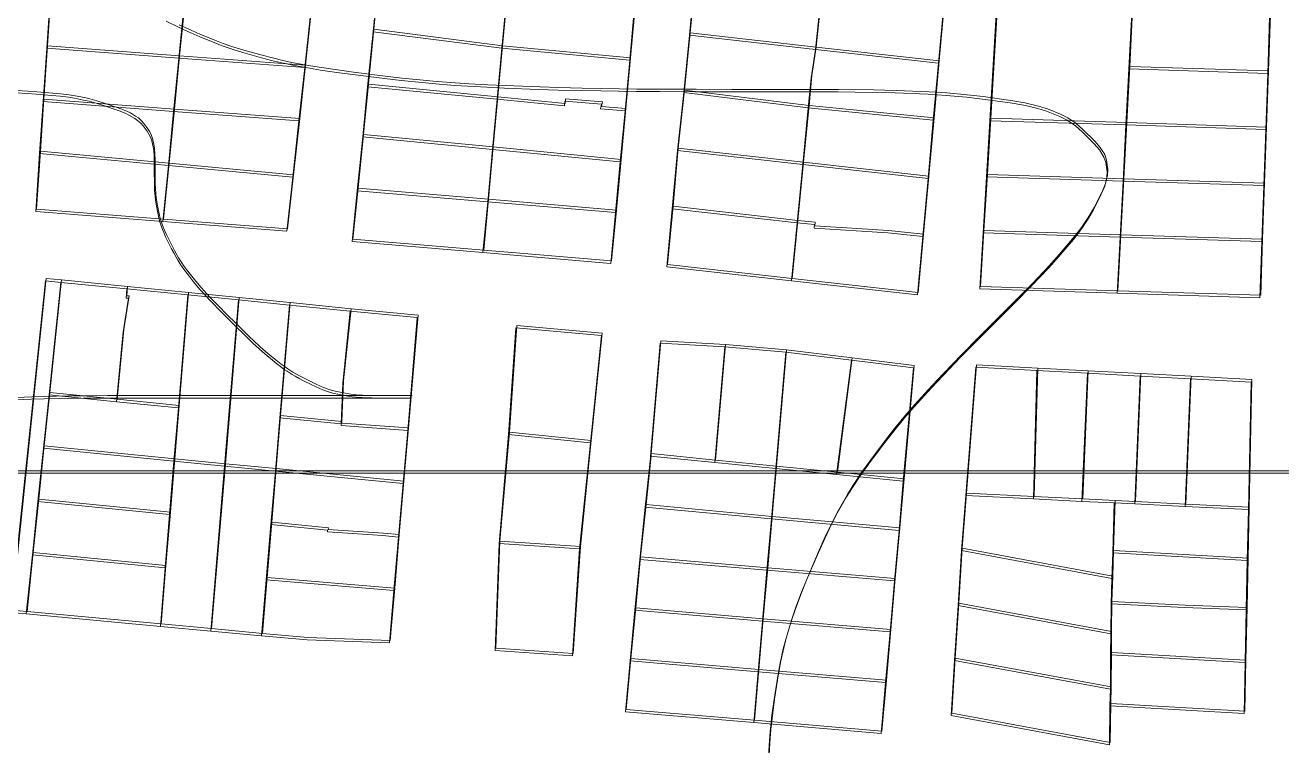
# Model space of a CAD drawing. Header units: metres. Extents: x -1097 to 1588, y -185 to 884.
# Drawn here: x 591.3 to 837.5, y 30.8 to 172 of the extents above; entities that cross this region are included whole.
import ezdxf

# ---------------------------------------------------------------- set-up
doc = ezdxf.new("R2010")
doc.units = ezdxf.units.M
for name, color, linetype, lineweight, plot in [('MUROS', 7, 'Continuous', 0, False), ('TERRENO', 188, 'Continuous', 0, False), ('VISTA LEJOS', 7, 'Continuous', 0, False)]:
    doc.layers.add(name, color=color, linetype=linetype, lineweight=lineweight, plot=plot)

msp = doc.modelspace()

# ---------------------------------------------------------------- linework, layer by layer
at = {"layer": 'MUROS'}
for points in [[(33.52, 763.48), (1528.87, 763.48), (1528.87, 84.2), (33.52, 84.2)], [(33.67, 763.95), (1529.02, 763.95), (1529.02, 84.67), (33.67, 84.67)]]:
    msp.add_lwpolyline(points, close=True, dxfattribs=at)
at = {"layer": 'TERRENO'}
for points in [[(618.9, 172.76), (621.28, 171.6), (623.76, 170.45), (625.5, 169.69), (628.27, 168.56), (629.9, 167.95), (632.03, 167.23), (633.95, 166.64), (637.58, 165.61), (639.56, 165.08), (641.86, 164.53), (643.72, 164.15), (647.01, 163.54), (649.16, 163.19), (652.33, 162.73), (655.46, 162.31), (661.68, 161.54), (664.92, 161.15), (668.44, 160.78), (671.05, 160.54), (675.37, 160.19), (678.04, 160.01), (681.72, 159.81), (685.2, 159.66), (691.94, 159.4), (695.7, 159.27), (700.25, 159.16), (704.07, 159.09), (710.98, 159), (715.61, 158.96), (722.58, 158.94), (729.57, 158.93), (743.57, 158.93), (750.51, 158.9), (757.33, 158.81), (761.77, 158.7), (768.25, 158.44), (771.73, 158.23), (775.71, 157.89), (778.85, 157.51), (784.29, 156.74), (787, 156.28), (789.68, 155.67), (791.43, 155.12), (794.02, 154.09), (795.44, 153.37), (797.08, 152.24), (798.4, 151.09), (800.74, 148.76), (801.8, 147.52), (802.67, 146.14), (803.04, 145.07), (803.3, 143.26), (803.24, 142.11), (802.81, 140.46), (802.15, 138.88), (800.59, 135.77), (799.58, 134.01), (798.11, 131.85), (796.67, 130.01), (793.82, 126.64), (791.78, 124.37), (788.5, 120.91), (785.07, 117.42), (778.07, 110.43), (774.58, 106.9), (771.13, 103.33), (768.85, 100.9), (765.48, 97.19), (763.64, 95.07), (761.48, 92.45), (759.72, 90.2), (756.61, 86.05), (755.03, 83.85), (753.39, 81.4), (752.24, 79.52), (750.42, 76.33), (749.36, 74.3), (747.97, 71.42), (746.73, 68.65), (744.4, 63.2), (743.25, 60.4), (742.13, 57.43), (741.41, 55.29), (740.37, 51.84), (739.82, 49.75), (739.22, 46.96), (738.76, 44.39), (737.98, 39.46), (737.6, 36.74), (737.26, 33.52), (737.06, 30.86), (736.8, 26.11)], [(589.49, 158.7), (591.65, 158.58), (593.41, 158.46), (596.52, 158.2), (598.1, 158.04), (599.75, 157.84), (600.9, 157.66), (602.71, 157.31), (603.78, 157.07), (605.16, 156.7), (606.4, 156.31), (608.73, 155.54), (609.88, 155.12), (611.01, 154.66), (611.73, 154.31), (612.76, 153.7), (613.31, 153.32), (613.92, 152.77), (614.38, 152.24), (615.15, 151.21), (615.53, 150.62), (615.87, 149.9), (616.08, 149.29), (616.34, 148.16), (616.45, 147.41), (616.54, 146.25), (616.57, 145.09), (616.57, 142.76), (616.58, 141.59), (616.6, 140.41), (616.64, 139.61), (616.73, 138.4), (616.8, 137.72), (616.91, 136.88), (617.04, 136.17), (617.3, 134.88), (617.45, 134.2), (617.65, 133.45), (617.83, 132.88), (618.18, 131.93), (618.42, 131.33), (618.79, 130.5), (619.18, 129.7), (619.95, 128.15), (620.37, 127.35), (620.83, 126.52), (621.18, 125.92), (621.79, 124.97), (622.17, 124.4), (622.72, 123.65), (623.25, 122.97), (624.28, 121.68), (624.87, 120.97), (625.59, 120.13), (626.2, 119.45), (627.33, 118.24), (628.09, 117.44), (629.24, 116.26), (630.4, 115.09), (632.73, 112.76), (633.9, 111.6), (635.08, 110.44), (635.88, 109.69), (637.09, 108.56), (637.77, 107.95), (638.61, 107.23), (639.32, 106.64), (640.61, 105.61), (641.3, 105.08), (642.04, 104.53), (642.61, 104.15), (643.56, 103.54), (644.16, 103.19), (644.99, 102.73), (645.79, 102.31), (647.34, 101.54), (648.14, 101.15), (648.98, 100.78), (649.57, 100.54), (650.52, 100.19), (651.09, 100.01), (651.84, 99.81), (652.52, 99.65), (653.81, 99.39), (654.52, 99.27), (655.36, 99.15), (656.04, 99.09), (657.25, 99), (658.05, 98.96), (659.23, 98.93), (660.4, 98.92), (662.73, 98.92), (663.86, 98.92), (664.89, 98.92), (665.5, 98.92), (666.28, 98.92), (666.62, 98.92), (666.88, 98.92), (666.97, 98.92), (666.97, 98.92), (666.88, 98.92), (666.62, 98.92), (666.28, 98.92), (665.5, 98.92), (664.89, 98.92), (663.86, 98.92), (662.73, 98.92), (660.4, 98.92), (659.13, 98.92), (657.66, 98.92), (656.48, 98.92), (654.41, 98.92), (653.06, 98.92), (651.07, 98.92), (649.11, 98.92), (645.22, 98.92), (643, 98.92), (640.24, 98.92), (637.85, 98.92), (633.44, 98.92), (630.45, 98.92), (625.87, 98.92), (621.23, 98.92), (611.9, 98.92), (607.24, 98.91), (602.61, 98.89), (599.54, 98.85), (594.96, 98.76), (592.43, 98.69), (589.44, 98.58)]]:
    msp.add_lwpolyline(points, dxfattribs=at)
at = {"layer": 'VISTA LEJOS'}
for points in [[(780.32, 153.26), (782.29, 186.26)], [(780.47, 153.73), (782.44, 186.73)], [(659.45, 170.7), (660.35, 179.98)], [(659.6, 171.17), (660.5, 180.45)], [(721.42, 170.01), (722.51, 181.23)], [(721.57, 170.48), (722.66, 181.7)], [(595.51, 167.48), (596.23, 178.29)], [(595.66, 167.95), (596.38, 178.76)], [(684.67, 167.45), (685.63, 177.83)], [(685.63, 177.83), (684.67, 167.45)], [(684.82, 167.92), (685.78, 178.3)], [(685.78, 178.3), (684.82, 167.92)], [(746.13, 167.23), (747.29, 178.58)], [(747.29, 178.58), (746.13, 167.23)], [(746.28, 167.7), (747.44, 179.05)], [(747.44, 179.05), (746.28, 167.7)], [(621.38, 165.51), (622.51, 176.76)], [(622.51, 176.76), (621.38, 165.51)], [(621.54, 165.98), (622.66, 177.23)], [(622.66, 177.23), (621.54, 165.98)], [(647.32, 175.33), (646.04, 163.67)], [(647.47, 175.8), (646.19, 164.14)], [(710.7, 175.7), (709.73, 165.11)], [(710.85, 176.17), (709.88, 165.58)], [(771.26, 175.98), (770.23, 164.54)], [(771.41, 176.45), (770.38, 165.01)], [(807.72, 163.89), (808.28, 174.86)], [(808.28, 174.86), (807.72, 163.89)], [(618.9, 172.76), (621.28, 171.6), (623.76, 170.45), (625.5, 169.69), (628.27, 168.56), (629.9, 167.95), (632.03, 167.23), (633.95, 166.64), (637.58, 165.61), (639.56, 165.08), (641.86, 164.53), (643.72, 164.15), (647.01, 163.54), (649.16, 163.19), (652.33, 162.73), (655.46, 162.31), (661.68, 161.54), (664.92, 161.15), (668.44, 160.78), (671.05, 160.54), (675.37, 160.19), (678.04, 160.01), (681.72, 159.81), (685.2, 159.66), (691.94, 159.4), (695.7, 159.27), (700.25, 159.16), (704.07, 159.09), (710.98, 159), (715.61, 158.96), (722.58, 158.94), (729.57, 158.93), (743.57, 158.93), (750.51, 158.9), (757.33, 158.81), (761.77, 158.7), (768.25, 158.44), (771.73, 158.23), (775.71, 157.89), (778.85, 157.51), (784.29, 156.74), (787, 156.28), (789.68, 155.67), (791.43, 155.12), (794.02, 154.09), (795.44, 153.37), (797.08, 152.24), (798.4, 151.09), (800.74, 148.76), (801.8, 147.52), (802.67, 146.14), (803.04, 145.07), (803.3, 143.26), (803.24, 142.11), (802.81, 140.46), (802.15, 138.88), (800.59, 135.77), (799.58, 134.01), (798.11, 131.85), (796.67, 130.01), (793.82, 126.64), (791.78, 124.37), (788.5, 120.91), (785.07, 117.42), (778.07, 110.43), (774.58, 106.9), (771.13, 103.33), (768.85, 100.9), (765.48, 97.19), (763.64, 95.07), (761.48, 92.45), (759.72, 90.2), (756.61, 86.05), (755.03, 83.85), (753.39, 81.4), (752.24, 79.52), (750.42, 76.33), (749.36, 74.3), (747.97, 71.42), (746.73, 68.65), (744.4, 63.2), (743.25, 60.4), (742.13, 57.43), (741.41, 55.29), (740.37, 51.84), (739.82, 49.75), (739.22, 46.96), (738.76, 44.39), (737.98, 39.46), (737.6, 36.74), (737.26, 33.52), (737.06, 30.86), (736.8, 26.11)], [(807.57, 163.42), (808.13, 174.39)], [(808.13, 174.39), (807.57, 163.42)], [(835.13, 173.54), (834.76, 162.54)], [(835.28, 174.01), (834.91, 163.01)], [(621.43, 172.07), (623.91, 170.92), (625.65, 170.16), (628.42, 169.03), (630.05, 168.42), (632.18, 167.7), (634.1, 167.11), (637.73, 166.08), (639.71, 165.55), (642.01, 165), (643.88, 164.62), (647.16, 164.01), (649.31, 163.66), (652.48, 163.2), (655.61, 162.78), (661.83, 162.01), (665.07, 161.62), (668.59, 161.25), (671.2, 161.01), (675.52, 160.66), (678.19, 160.48), (681.87, 160.28), (685.35, 160.13), (692.09, 159.87), (695.85, 159.74), (700.4, 159.63), (704.22, 159.56), (711.13, 159.47), (715.76, 159.43), (722.73, 159.41), (729.72, 159.4), (743.72, 159.4), (750.66, 159.37), (757.48, 159.28), (761.92, 159.17), (768.4, 158.91), (771.88, 158.7), (775.86, 158.36), (779, 157.98), (784.44, 157.21), (787.15, 156.75), (789.83, 156.14), (791.58, 155.59), (794.18, 154.56), (795.59, 153.84), (797.23, 152.71), (798.55, 151.56), (800.89, 149.23), (801.95, 147.99), (802.82, 146.61), (803.19, 145.54), (803.45, 143.73), (803.39, 142.58), (802.96, 140.93), (802.3, 139.35), (800.74, 136.24), (799.73, 134.48), (798.27, 132.32), (796.83, 130.48), (793.97, 127.11), (791.93, 124.83), (788.65, 121.38), (785.22, 117.89), (778.22, 110.9), (774.74, 107.37), (771.28, 103.8), (769, 101.37), (765.63, 97.66), (763.79, 95.54), (761.63, 92.92), (759.87, 90.67), (756.76, 86.52), (755.18, 84.32), (753.54, 81.87), (752.39, 79.99), (750.57, 76.8), (749.51, 74.77), (748.12, 71.89), (746.89, 69.12), (744.55, 63.67), (743.4, 60.87), (742.28, 57.9), (741.56, 55.76), (740.52, 52.31), (739.97, 50.22), (739.37, 47.43), (738.91, 44.86), (738.13, 39.93), (737.76, 37.21), (737.41, 33.99), (737.21, 31.33), (736.95, 26.58)], [(658.38, 159.92), (659.45, 170.7)], [(658.53, 160.39), (659.6, 171.17)], [(659.45, 170.7), (684.67, 167.45)], [(684.67, 167.45), (659.45, 170.7)], [(659.45, 170.7), (659.45, 170.7)], [(659.6, 171.17), (684.82, 167.92)], [(684.82, 167.92), (659.6, 171.17)], [(659.6, 171.17), (659.6, 171.17)], [(720.32, 158.79), (721.42, 170.01)], [(720.47, 159.26), (721.57, 170.48)], [(721.42, 170.01), (746.13, 167.23)], [(721.42, 170.01), (721.42, 170.01)], [(746.13, 167.23), (721.42, 170.01)], [(721.57, 170.48), (746.28, 167.7)], [(721.57, 170.48), (721.57, 170.48)], [(746.28, 167.7), (721.57, 170.48)], [(594.79, 157.01), (595.51, 167.48)], [(594.94, 157.48), (595.66, 167.95)], [(595.51, 167.48), (621.38, 165.51)], [(621.38, 165.51), (595.51, 167.48)], [(595.66, 167.95), (621.54, 165.98)], [(621.54, 165.98), (595.66, 167.95)], [(683.91, 157.92), (684.82, 167.92)], [(684.82, 167.92), (683.91, 157.92)], [(684.82, 167.92), (709.88, 165.58)], [(709.88, 165.58), (684.82, 167.92)], [(745.44, 162.14), (746.28, 167.7)], [(746.28, 167.7), (745.44, 162.14)], [(746.28, 167.7), (770.38, 165.01)], [(770.38, 165.01), (746.28, 167.7)], [(620.35, 155.08), (621.38, 165.51)], [(621.38, 165.51), (620.35, 155.08)], [(620.5, 155.55), (621.54, 165.98)], [(621.54, 165.98), (620.5, 155.55)], [(621.38, 165.51), (646.04, 163.67)], [(646.04, 163.67), (621.38, 165.51)], [(621.38, 165.51), (621.38, 165.51)], [(621.54, 165.98), (646.19, 164.14)], [(646.19, 164.14), (621.54, 165.98)], [(621.54, 165.98), (621.54, 165.98)], [(683.76, 157.45), (684.67, 167.45)], [(684.67, 167.45), (683.76, 157.45)], [(684.67, 167.45), (709.73, 165.11)], [(709.73, 165.11), (684.67, 167.45)], [(709.73, 165.11), (708.82, 155.17)], [(709.88, 165.58), (708.97, 155.64)], [(709.73, 165.11), (709.73, 165.11)], [(709.88, 165.58), (709.88, 165.58)], [(745.29, 161.67), (746.13, 167.23)], [(746.13, 167.23), (745.29, 161.67)], [(746.13, 167.23), (770.23, 164.54)], [(770.23, 164.54), (746.13, 167.23)], [(770.38, 165.01), (769.38, 153.83)], [(770.38, 165.01), (770.38, 165.01)], [(646.04, 163.67), (644.92, 153.23)], [(646.19, 164.14), (645.07, 153.7)], [(770.23, 164.54), (769.23, 153.36)], [(770.23, 164.54), (770.23, 164.54)], [(806.98, 152.42), (807.57, 163.42)], [(807.57, 163.42), (806.98, 152.42)], [(807.13, 152.89), (807.72, 163.89)], [(807.72, 163.89), (807.13, 152.89)], [(807.57, 163.42), (834.76, 162.54)], [(834.76, 162.54), (807.57, 163.42)], [(807.57, 163.42), (807.57, 163.42)], [(807.72, 163.89), (834.91, 163.01)], [(834.91, 163.01), (807.72, 163.89)], [(807.72, 163.89), (807.72, 163.89)], [(834.76, 162.54), (834.38, 151.54)], [(834.91, 163.01), (834.53, 152.01)], [(657.57, 150.55), (658.53, 160.39)], [(658.53, 160.39), (683.91, 157.92)], [(683.91, 157.92), (658.53, 160.39)], [(744.73, 155.76), (745.29, 161.67)], [(745.29, 161.67), (744.73, 155.76)], [(744.88, 156.23), (745.44, 162.14)], [(745.44, 162.14), (744.88, 156.23)], [(745.29, 161.67), (745.29, 161.67)], [(745.44, 162.14), (745.44, 162.14)], [(589.49, 158.7), (591.65, 158.58), (593.41, 158.46), (596.52, 158.2), (598.1, 158.04), (599.75, 157.84), (600.9, 157.66), (602.71, 157.31), (603.78, 157.07), (605.16, 156.7), (606.4, 156.31), (608.73, 155.54), (609.88, 155.12), (611.01, 154.66), (611.73, 154.31), (612.76, 153.7), (613.31, 153.32), (613.92, 152.77), (614.38, 152.24), (615.15, 151.21), (615.53, 150.62), (615.87, 149.9), (616.08, 149.29), (616.34, 148.16), (616.45, 147.41), (616.54, 146.25), (616.57, 145.09), (616.57, 142.76), (616.58, 141.59), (616.6, 140.41), (616.64, 139.61), (616.73, 138.4), (616.8, 137.72), (616.91, 136.88), (617.04, 136.17), (617.3, 134.88), (617.45, 134.2), (617.65, 133.45), (617.83, 132.88), (618.18, 131.93), (618.42, 131.33), (618.79, 130.5), (619.18, 129.7), (619.95, 128.15), (620.37, 127.35), (620.83, 126.52), (621.18, 125.92), (621.79, 124.97), (622.17, 124.4), (622.72, 123.65), (623.25, 122.97), (624.28, 121.68), (624.87, 120.97), (625.59, 120.13), (626.2, 119.45), (627.33, 118.24), (628.09, 117.44), (629.24, 116.26), (630.4, 115.09), (632.73, 112.76), (633.9, 111.6), (635.08, 110.44), (635.88, 109.69), (637.09, 108.56), (637.77, 107.95), (638.61, 107.23), (639.32, 106.64), (640.61, 105.61), (641.3, 105.08), (642.04, 104.53), (642.61, 104.15), (643.56, 103.54), (644.16, 103.19), (644.99, 102.73), (645.79, 102.31), (647.34, 101.54), (648.14, 101.15), (648.98, 100.78), (649.57, 100.54), (650.52, 100.19), (651.09, 100.01), (651.84, 99.81), (652.52, 99.65), (653.81, 99.39), (654.52, 99.27), (655.36, 99.15), (656.04, 99.09), (657.25, 99), (658.05, 98.96), (659.23, 98.93), (660.4, 98.92), (662.73, 98.92), (663.86, 98.92), (664.89, 98.92), (665.5, 98.92), (666.28, 98.92), (666.62, 98.92), (666.88, 98.92), (666.97, 98.92), (666.97, 98.92), (666.88, 98.92), (666.62, 98.92), (666.28, 98.92), (665.5, 98.92), (664.89, 98.92), (663.86, 98.92), (662.73, 98.92), (660.4, 98.92), (659.13, 98.92), (657.66, 98.92), (656.48, 98.92), (654.41, 98.92), (653.06, 98.92), (651.07, 98.92), (649.11, 98.92), (645.22, 98.92), (643, 98.92), (640.24, 98.92), (637.85, 98.92), (633.44, 98.92), (630.45, 98.92), (625.87, 98.92), (621.23, 98.92), (611.9, 98.92), (607.24, 98.91), (602.61, 98.89), (599.54, 98.85), (594.96, 98.76), (592.43, 98.69), (589.44, 98.58)], [(589.64, 159.17), (591.8, 159.05), (593.56, 158.93), (596.67, 158.67), (598.26, 158.51), (599.9, 158.31), (601.05, 158.13), (602.86, 157.78), (603.93, 157.54), (605.31, 157.17), (606.55, 156.78), (608.88, 156.01), (610.03, 155.59), (611.16, 155.13), (611.88, 154.78), (612.91, 154.17), (613.46, 153.79), (614.07, 153.24), (614.53, 152.71), (615.31, 151.68), (615.68, 151.09), (616.03, 150.37), (616.23, 149.76), (616.49, 148.63), (616.6, 147.88), (616.69, 146.72), (616.72, 145.56), (616.72, 143.23), (616.73, 142.06), (616.76, 140.88), (616.79, 140.08), (616.88, 138.87), (616.95, 138.19), (617.06, 137.35), (617.19, 136.64), (617.45, 135.35), (617.6, 134.67), (617.8, 133.92), (617.98, 133.35), (618.33, 132.4), (618.57, 131.8), (618.94, 130.97), (619.33, 130.17), (620.11, 128.62), (620.52, 127.82), (620.98, 126.99), (621.33, 126.39), (621.94, 125.44), (622.32, 124.87), (622.87, 124.12), (623.4, 123.44), (624.44, 122.15), (625.02, 121.44), (625.74, 120.6), (626.36, 119.92), (627.48, 118.71), (628.24, 117.91), (629.39, 116.73), (630.55, 115.56), (632.88, 113.23), (634.05, 112.07), (635.24, 110.91), (636.03, 110.16), (637.24, 109.03), (637.92, 108.42), (638.76, 107.7), (639.47, 107.11), (640.77, 106.08), (641.45, 105.55), (642.2, 105), (642.76, 104.62), (643.71, 104.01), (644.31, 103.66), (645.14, 103.2), (645.94, 102.78), (647.49, 102.01), (648.29, 101.62), (649.13, 101.25), (649.72, 101.01), (650.67, 100.66), (651.24, 100.48), (651.99, 100.28), (652.67, 100.12), (653.97, 99.86), (654.68, 99.74), (655.51, 99.62), (656.19, 99.56), (657.4, 99.47), (658.2, 99.43), (659.38, 99.4), (660.55, 99.39), (662.88, 99.39), (664.01, 99.39), (665.04, 99.39), (665.65, 99.39), (666.43, 99.39), (666.77, 99.39), (667.03, 99.39), (667.12, 99.39), (667.12, 99.39), (667.03, 99.39), (666.77, 99.39), (666.43, 99.39), (665.65, 99.39), (665.04, 99.39), (664.01, 99.39), (662.88, 99.39), (660.55, 99.39), (659.28, 99.39), (657.81, 99.39), (656.63, 99.39), (654.56, 99.39), (653.21, 99.39), (651.22, 99.39), (649.26, 99.39), (645.37, 99.39), (643.16, 99.39), (640.39, 99.39), (638, 99.39), (633.59, 99.39), (630.6, 99.39), (626.02, 99.39), (621.38, 99.39), (612.05, 99.39), (607.39, 99.38), (602.76, 99.36), (599.69, 99.32), (595.11, 99.23), (592.58, 99.16), (589.59, 99.05)], [(657.42, 150.08), (658.38, 159.92)], [(658.38, 159.92), (683.76, 157.45)], [(683.76, 157.45), (658.38, 159.92)], [(683, 148.11), (683.91, 157.92)], [(683.91, 157.92), (683, 148.11)], [(683.91, 157.92), (697.1, 156.64)], [(683.91, 157.92), (683.91, 157.92)], [(697.1, 156.64), (683.91, 157.92)], [(719.1, 147.42), (720.32, 158.79)], [(719.25, 147.89), (720.47, 159.26)], [(720.32, 158.79), (744.73, 155.76)], [(744.73, 155.76), (720.32, 158.79)], [(720.47, 159.26), (744.88, 156.23)], [(744.88, 156.23), (720.47, 159.26)], [(594.1, 146.83), (594.79, 157.01)], [(594.25, 147.3), (594.94, 157.48)], [(594.79, 157.01), (620.35, 155.08)], [(620.35, 155.08), (594.79, 157.01)], [(594.94, 157.48), (620.5, 155.55)], [(620.5, 155.55), (594.94, 157.48)], [(619.47, 144.95), (620.5, 155.55)], [(620.5, 155.55), (619.47, 144.95)], [(620.5, 155.55), (645.07, 153.7)], [(645.07, 153.7), (620.5, 155.55)], [(620.5, 155.55), (620.5, 155.55)], [(682.85, 147.64), (683.76, 157.45)], [(683.76, 157.45), (682.85, 147.64)], [(683.76, 157.45), (696.95, 156.17)], [(683.76, 157.45), (683.76, 157.45)], [(696.95, 156.17), (683.76, 157.45)], [(696.95, 156.17), (697.01, 157.08)], [(697.01, 157.08), (696.95, 156.17)], [(697.01, 157.08), (704.23, 156.51)], [(704.23, 156.51), (697.01, 157.08)], [(697.1, 156.64), (697.16, 157.55)], [(697.16, 157.55), (697.1, 156.64)], [(697.16, 157.55), (704.38, 156.98)], [(704.38, 156.98), (697.16, 157.55)], [(704.23, 156.51), (704.04, 155.58)], [(704.04, 155.58), (704.23, 156.51)], [(704.04, 155.58), (708.82, 155.17)], [(708.82, 155.17), (704.04, 155.58)], [(704.04, 155.58), (704.04, 155.58)], [(704.38, 156.98), (704.19, 156.05)], [(704.19, 156.05), (704.38, 156.98)], [(704.19, 156.05), (708.97, 155.64)], [(708.97, 155.64), (704.19, 156.05)], [(704.19, 156.05), (704.19, 156.05)], [(708.82, 155.17), (707.88, 145.2)], [(708.97, 155.64), (708.03, 145.67)], [(743.67, 144.67), (744.73, 155.76)], [(744.73, 155.76), (743.67, 144.67)], [(743.82, 145.14), (744.88, 156.23)], [(744.88, 156.23), (743.82, 145.14)], [(744.73, 155.76), (769.23, 153.36)], [(769.23, 153.36), (744.73, 155.76)], [(744.88, 156.23), (769.38, 153.83)], [(769.38, 153.83), (744.88, 156.23)], [(619.32, 144.48), (620.35, 155.08)], [(620.35, 155.08), (619.32, 144.48)], [(620.35, 155.08), (644.92, 153.23)], [(644.92, 153.23), (620.35, 155.08)], [(620.35, 155.08), (620.35, 155.08)], [(644.92, 153.23), (643.7, 142.2)], [(645.07, 153.7), (643.85, 142.67)], [(769.23, 153.36), (768.2, 141.95)], [(769.38, 153.83), (768.35, 142.42)], [(779.67, 142.26), (780.32, 153.26)], [(779.82, 142.73), (780.47, 153.73)], [(780.32, 153.26), (806.98, 152.42)], [(806.98, 152.42), (780.32, 153.26)], [(780.32, 153.26), (780.32, 153.26)], [(780.47, 153.73), (807.13, 152.89)], [(807.13, 152.89), (780.47, 153.73)], [(780.47, 153.73), (780.47, 153.73)], [(806.57, 141.89), (807.13, 152.89)], [(807.13, 152.89), (806.57, 141.89)], [(807.13, 152.89), (834.53, 152.01)], [(834.53, 152.01), (807.13, 152.89)], [(807.13, 152.89), (807.13, 152.89)], [(656.5, 140.01), (657.57, 150.55)], [(657.57, 150.55), (683, 148.11)], [(683, 148.11), (657.57, 150.55)], [(806.42, 141.42), (806.98, 152.42)], [(806.98, 152.42), (806.42, 141.42)], [(806.98, 152.42), (834.38, 151.54)], [(834.38, 151.54), (806.98, 152.42)], [(806.98, 152.42), (806.98, 152.42)], [(834.38, 151.54), (834.01, 140.58)], [(834.53, 152.01), (834.16, 141.05)], [(656.35, 139.54), (657.42, 150.08)], [(657.42, 150.08), (682.85, 147.64)], [(682.85, 147.64), (657.42, 150.08)], [(682.07, 137.86), (683, 148.11)], [(683, 148.11), (682.07, 137.86)], [(683, 148.11), (708.03, 145.67)], [(708.03, 145.67), (683, 148.11)], [(683, 148.11), (683, 148.11)], [(718.22, 136.48), (719.25, 147.89)], [(719.25, 147.89), (743.82, 145.14)], [(743.82, 145.14), (719.25, 147.89)], [(593.35, 135.48), (594.1, 146.83)], [(593.5, 135.95), (594.25, 147.3)], [(594.1, 146.83), (619.32, 144.48)], [(619.32, 144.48), (594.1, 146.83)], [(594.1, 146.83), (594.1, 146.83)], [(594.25, 147.3), (619.47, 144.95)], [(619.47, 144.95), (594.25, 147.3)], [(594.25, 147.3), (594.25, 147.3)], [(681.92, 137.39), (682.85, 147.64)], [(682.85, 147.64), (681.92, 137.39)], [(682.85, 147.64), (707.88, 145.2)], [(707.88, 145.2), (682.85, 147.64)], [(682.85, 147.64), (682.85, 147.64)], [(708.03, 145.67), (707.13, 135.73)], [(718.07, 136.01), (719.1, 147.42)], [(719.1, 147.42), (743.67, 144.67)], [(743.67, 144.67), (719.1, 147.42)], [(618.23, 133.51), (619.32, 144.48)], [(619.32, 144.48), (618.23, 133.51)], [(618.38, 133.98), (619.47, 144.95)], [(619.47, 144.95), (618.38, 133.98)], [(619.32, 144.48), (643.7, 142.2)], [(643.7, 142.2), (619.32, 144.48)], [(619.47, 144.95), (643.85, 142.67)], [(643.85, 142.67), (619.47, 144.95)], [(707.88, 145.2), (706.98, 135.26)], [(742.54, 133.26), (743.67, 144.67)], [(743.67, 144.67), (742.54, 133.26)], [(742.69, 133.73), (743.82, 145.14)], [(743.82, 145.14), (742.69, 133.73)], [(743.67, 144.67), (768.2, 141.95)], [(768.2, 141.95), (743.67, 144.67)], [(743.67, 144.67), (743.67, 144.67)], [(743.82, 145.14), (768.35, 142.42)], [(768.35, 142.42), (743.82, 145.14)], [(743.82, 145.14), (743.82, 145.14)], [(643.7, 142.2), (642.54, 131.61)], [(643.85, 142.67), (642.69, 132.08)], [(643.7, 142.2), (643.7, 142.2)], [(643.85, 142.67), (643.85, 142.67)], [(768.2, 141.95), (767.17, 130.54)], [(768.35, 142.42), (767.32, 131.01)], [(779.01, 131.29), (779.67, 142.26)], [(779.16, 131.76), (779.82, 142.73)], [(779.67, 142.26), (806.42, 141.42)], [(806.42, 141.42), (779.67, 142.26)], [(779.67, 142.26), (779.67, 142.26)], [(779.82, 142.73), (806.57, 141.89)], [(806.57, 141.89), (779.82, 142.73)], [(779.82, 142.73), (779.82, 142.73)], [(805.85, 130.45), (806.42, 141.42)], [(806.42, 141.42), (805.85, 130.45)], [(806, 130.92), (806.57, 141.89)], [(806.57, 141.89), (806, 130.92)], [(806.42, 141.42), (834.01, 140.58)], [(834.01, 140.58), (806.42, 141.42)], [(806.57, 141.89), (834.16, 141.05)], [(834.16, 141.05), (806.57, 141.89)], [(834.01, 140.58), (833.6, 129.58)], [(834.16, 141.05), (833.75, 130.05)], [(834.01, 140.58), (834.01, 140.58)], [(834.16, 141.05), (834.16, 141.05)], [(655.35, 129.58), (656.35, 139.54)], [(655.5, 130.05), (656.5, 140.01)], [(656.35, 139.54), (681.92, 137.39)], [(681.92, 137.39), (656.35, 139.54)], [(656.5, 140.01), (682.07, 137.86)], [(682.07, 137.86), (656.5, 140.01)], [(618.23, 133.51), (593.35, 135.48)], [(593.35, 135.48), (593.35, 135.48)], [(618.38, 133.98), (593.5, 135.95)], [(593.5, 135.95), (593.5, 135.95)], [(680.98, 127.42), (681.92, 137.39)], [(681.92, 137.39), (680.98, 127.42)], [(681.13, 127.89), (682.07, 137.86)], [(682.07, 137.86), (681.13, 127.89)], [(681.92, 137.39), (706.98, 135.26)], [(706.98, 135.26), (681.92, 137.39)], [(681.92, 137.39), (681.92, 137.39)], [(682.07, 137.86), (707.13, 135.73)], [(707.13, 135.73), (682.07, 137.86)], [(682.07, 137.86), (682.07, 137.86)], [(707.13, 135.73), (706.19, 125.77)], [(717.01, 124.61), (718.07, 136.01)], [(717.16, 125.08), (718.22, 136.48)], [(718.07, 136.01), (742.54, 133.26)], [(742.54, 133.26), (718.07, 136.01)], [(718.22, 136.48), (742.69, 133.73)], [(742.69, 133.73), (718.22, 136.48)], [(642.54, 131.61), (618.23, 133.51)], [(642.69, 132.08), (618.38, 133.98)], [(706.98, 135.26), (706.04, 125.3)], [(741.45, 121.89), (742.54, 133.26)], [(742.54, 133.26), (741.45, 121.89)], [(741.6, 122.36), (742.69, 133.73)], [(742.69, 133.73), (741.6, 122.36)], [(742.54, 133.26), (745.95, 132.89)], [(745.95, 132.89), (742.54, 133.26)], [(742.54, 133.26), (742.54, 133.26)], [(742.69, 133.73), (746.1, 133.36)], [(746.1, 133.36), (742.69, 133.73)], [(742.69, 133.73), (742.69, 133.73)], [(746.1, 133.36), (746.03, 132.67)], [(746.03, 132.67), (746.1, 133.36)], [(642.54, 131.61), (642.54, 131.61)], [(642.69, 132.08), (642.69, 132.08)], [(745.95, 132.89), (745.88, 132.2)], [(745.88, 132.2), (745.95, 132.89)], [(745.88, 132.2), (760.32, 131.29)], [(760.32, 131.29), (745.88, 132.2)], [(745.88, 132.2), (745.88, 132.2)], [(746.03, 132.67), (760.47, 131.76)], [(760.47, 131.76), (746.03, 132.67)], [(746.03, 132.67), (746.03, 132.67)], [(760.32, 131.29), (767.17, 130.54)], [(767.17, 130.54), (760.32, 131.29)], [(760.47, 131.76), (767.32, 131.01)], [(767.32, 131.01), (760.47, 131.76)], [(767.17, 130.54), (766.13, 119.14)], [(767.32, 131.01), (766.28, 119.61)], [(778.35, 120.3), (779.01, 131.29)], [(778.5, 120.77), (779.16, 131.76)], [(779.01, 131.29), (805.85, 130.45)], [(805.85, 130.45), (779.01, 131.29)], [(779.01, 131.29), (779.01, 131.29)], [(779.16, 131.76), (806, 130.92)], [(806, 130.92), (779.16, 131.76)], [(779.16, 131.76), (779.16, 131.76)], [(805.41, 119.92), (806, 130.92)], [(806, 130.92), (805.41, 119.92)], [(806, 130.92), (833.75, 130.05)], [(833.75, 130.05), (806, 130.92)], [(680.98, 127.42), (655.35, 129.58)], [(681.13, 127.89), (655.5, 130.05)], [(805.26, 119.45), (805.85, 130.45)], [(805.85, 130.45), (805.26, 119.45)], [(805.85, 130.45), (833.6, 129.58)], [(833.6, 129.58), (805.85, 130.45)], [(833.6, 129.58), (833.23, 118.58)], [(833.75, 130.05), (833.38, 119.05)], [(833.6, 129.58), (833.6, 129.58)], [(833.75, 130.05), (833.75, 130.05)], [(706.04, 125.3), (680.98, 127.42)], [(680.98, 127.42), (680.98, 127.42)], [(706.19, 125.77), (681.13, 127.89)], [(681.13, 127.89), (681.13, 127.89)], [(741.45, 121.89), (717.01, 124.61)], [(741.6, 122.36), (717.16, 125.08)], [(588.48, 56.89), (595.26, 121.86)], [(588.63, 57.36), (595.41, 122.33)], [(595.26, 121.86), (598.26, 121.58)], [(595.41, 122.33), (598.41, 122.05)], [(595.95, 99.51), (598.26, 121.58)], [(598.26, 121.58), (595.95, 99.51)], [(596.1, 99.98), (598.41, 122.05)], [(598.41, 122.05), (596.1, 99.98)], [(598.26, 121.58), (611.2, 120.3)], [(598.26, 121.58), (598.26, 121.58)], [(598.41, 122.05), (611.35, 120.77)], [(598.41, 122.05), (598.41, 122.05)], [(611.19, 118.95), (611.35, 120.77)], [(611.35, 120.77), (611.19, 118.95)], [(611.35, 120.77), (623.29, 119.58)], [(766.13, 119.14), (741.45, 121.89)], [(741.45, 121.89), (741.45, 121.89)], [(766.28, 119.61), (741.6, 122.36)], [(741.6, 122.36), (741.6, 122.36)], [(805.41, 119.92), (778.5, 120.77)], [(778.5, 120.77), (778.5, 120.77)], [(610.48, 111.89), (611.51, 118.48)], [(611.51, 118.48), (610.48, 111.89)], [(610.63, 112.36), (611.66, 118.95)], [(611.66, 118.95), (610.63, 112.36)], [(611.04, 118.48), (611.2, 120.3)], [(611.2, 120.3), (611.04, 118.48)], [(611.51, 118.48), (611.04, 118.48)], [(611.04, 118.48), (611.51, 118.48)], [(611.66, 118.95), (611.19, 118.95)], [(611.19, 118.95), (611.66, 118.95)], [(611.2, 120.3), (623.13, 119.11)], [(621.29, 97.01), (623.13, 119.11)], [(623.13, 119.11), (621.29, 97.01)], [(621.44, 97.48), (623.29, 119.58)], [(623.29, 119.58), (621.44, 97.48)], [(623.13, 119.11), (633.07, 118.14)], [(623.29, 119.58), (633.22, 118.61)], [(630.5, 86.05), (633.22, 118.61)], [(633.22, 118.61), (630.5, 86.05)], [(633.22, 118.61), (643.19, 117.61)], [(766.13, 119.14), (766.13, 119.14)], [(766.28, 119.61), (766.28, 119.61)], [(805.26, 119.45), (778.35, 120.3)], [(778.35, 120.3), (778.35, 120.3)], [(833.23, 118.58), (805.26, 119.45)], [(833.38, 119.05), (805.41, 119.92)], [(833.23, 118.58), (833.23, 118.58)], [(833.38, 119.05), (833.38, 119.05)], [(630.35, 85.58), (633.07, 118.14)], [(633.07, 118.14), (630.35, 85.58)], [(633.07, 118.14), (643.04, 117.14)], [(641.17, 95.05), (643.04, 117.14)], [(643.04, 117.14), (641.17, 95.05)], [(641.32, 95.52), (643.19, 117.61)], [(643.19, 117.61), (641.32, 95.52)], [(643.04, 117.14), (654.98, 115.95)], [(643.19, 117.61), (655.13, 116.42)], [(653.51, 101.83), (654.98, 115.95)], [(654.98, 115.95), (653.51, 101.83)], [(653.66, 102.3), (655.13, 116.42)], [(655.13, 116.42), (653.66, 102.3)], [(654.98, 115.95), (668.1, 114.67)], [(655.13, 116.42), (668.25, 115.14)], [(668.1, 114.67), (666.23, 92.58)], [(668.25, 115.14), (666.38, 93.05)], [(609.13, 98.2), (610.48, 111.89)], [(610.48, 111.89), (609.13, 98.2)], [(609.29, 98.67), (610.63, 112.36)], [(610.63, 112.36), (609.29, 98.67)], [(686.01, 91.76), (687.45, 112.64)], [(686.16, 92.23), (687.6, 113.11)], [(687.45, 112.64), (704.2, 111.17)], [(687.6, 113.11), (704.35, 111.64)], [(704.2, 111.17), (702.04, 90.14)], [(704.35, 111.64), (702.19, 90.61)], [(704.2, 111.17), (704.2, 111.17)], [(704.35, 111.64), (704.35, 111.64)], [(713.82, 87.55), (715.7, 109.67)], [(713.97, 88.02), (715.85, 110.14)], [(715.7, 109.67), (728.35, 108.95)], [(715.85, 110.14), (728.5, 109.42)], [(726.42, 86.3), (728.35, 108.95)], [(728.35, 108.95), (726.42, 86.3)], [(726.57, 86.77), (728.5, 109.42)], [(728.5, 109.42), (726.57, 86.77)], [(728.35, 108.95), (740.32, 107.92)], [(728.5, 109.42), (740.47, 108.39)], [(738.5, 85.58), (740.47, 108.39)], [(740.47, 108.39), (738.5, 85.58)], [(740.47, 108.39), (753.32, 106.8)], [(738.35, 85.11), (740.32, 107.92)], [(740.32, 107.92), (738.35, 85.11)], [(740.32, 107.92), (753.17, 106.33)], [(750.29, 83.92), (753.17, 106.33)], [(753.17, 106.33), (750.29, 83.92)], [(750.44, 84.39), (753.32, 106.8)], [(753.32, 106.8), (750.44, 84.39)], [(753.17, 106.33), (765.32, 104.8)], [(753.32, 106.8), (765.47, 105.27)], [(765.32, 104.8), (763.35, 82.64)], [(765.47, 105.27), (763.5, 83.11)], [(775.57, 79.8), (777.57, 104.95)], [(775.72, 80.27), (777.72, 105.42)], [(777.57, 104.95), (789.54, 104.3)], [(777.72, 105.42), (789.69, 104.77)], [(788.85, 79.14), (789.54, 104.3)], [(789.54, 104.3), (788.85, 79.14)], [(789, 79.61), (789.69, 104.77)], [(789.69, 104.77), (789, 79.61)], [(789.54, 104.3), (799.42, 103.76)], [(789.54, 104.3), (789.54, 104.3)], [(789.69, 104.77), (799.57, 104.23)], [(789.69, 104.77), (789.69, 104.77)], [(798.35, 78.67), (799.42, 103.76)], [(799.42, 103.76), (798.35, 78.67)], [(798.5, 79.14), (799.57, 104.23)], [(799.57, 104.23), (798.5, 79.14)], [(799.42, 103.76), (809.76, 103.23)], [(799.57, 104.23), (809.91, 103.7)], [(808.85, 78.64), (809.91, 103.7)], [(809.91, 103.7), (808.85, 78.64)], [(809.91, 103.7), (819.78, 103.17)], [(809.91, 103.7), (809.91, 103.7)], [(653.2, 93.86), (653.51, 101.83)], [(653.51, 101.83), (653.2, 93.86)], [(653.35, 94.33), (653.66, 102.3)], [(653.66, 102.3), (653.35, 94.33)], [(653.51, 101.83), (653.51, 101.83)], [(653.66, 102.3), (653.66, 102.3)], [(808.7, 78.17), (809.76, 103.23)], [(809.76, 103.23), (808.7, 78.17)], [(809.76, 103.23), (819.63, 102.7)], [(809.76, 103.23), (809.76, 103.23)], [(818.57, 77.67), (819.63, 102.7)], [(819.63, 102.7), (818.57, 77.67)], [(818.72, 78.14), (819.78, 103.17)], [(819.78, 103.17), (818.72, 78.14)], [(819.63, 102.7), (831.51, 102.05)], [(819.78, 103.17), (831.66, 102.52)], [(831.51, 102.05), (830.98, 77.05)], [(831.66, 102.52), (831.13, 77.52)], [(594.85, 89.08), (595.95, 99.51)], [(595.95, 99.51), (594.85, 89.08)], [(595, 89.55), (596.1, 99.98)], [(596.1, 99.98), (595, 89.55)], [(595.95, 99.51), (609.13, 98.2)], [(609.13, 98.2), (595.95, 99.51)], [(595.95, 99.51), (595.95, 99.51)], [(596.1, 99.98), (609.29, 98.67)], [(609.29, 98.67), (596.1, 99.98)], [(596.1, 99.98), (596.1, 99.98)], [(609.29, 98.67), (621.44, 97.48)], [(609.29, 98.67), (609.29, 98.67)], [(621.44, 97.48), (609.29, 98.67)], [(609.13, 98.2), (621.29, 97.01)], [(609.13, 98.2), (609.13, 98.2)], [(621.29, 97.01), (609.13, 98.2)], [(621.29, 97.01), (620.42, 86.55)], [(620.42, 86.55), (621.29, 97.01)], [(621.44, 97.48), (620.57, 87.02)], [(620.57, 87.02), (621.44, 97.48)], [(621.29, 97.01), (621.29, 97.01)], [(621.44, 97.48), (621.44, 97.48)], [(640.29, 84.61), (641.17, 95.05)], [(641.17, 95.05), (640.29, 84.61)], [(640.44, 85.08), (641.32, 95.52)], [(641.32, 95.52), (640.44, 85.08)], [(641.17, 95.05), (653.2, 93.86)], [(653.2, 93.86), (641.17, 95.05)], [(641.17, 95.05), (641.17, 95.05)], [(641.32, 95.52), (653.35, 94.33)], [(653.35, 94.33), (641.32, 95.52)], [(641.32, 95.52), (641.32, 95.52)], [(653.2, 93.86), (653.2, 93.51)], [(653.2, 93.51), (653.2, 93.86)], [(653.35, 94.33), (653.35, 93.98)], [(653.35, 93.98), (653.35, 94.33)], [(653.35, 93.98), (666.38, 93.05)], [(666.38, 93.05), (653.35, 93.98)], [(653.2, 93.51), (666.23, 92.58)], [(666.23, 92.58), (653.2, 93.51)], [(666.23, 92.58), (665.32, 82.14)], [(666.38, 93.05), (665.47, 82.61)], [(684.13, 70.42), (686.01, 91.76)], [(684.28, 70.89), (686.16, 92.23)], [(686.01, 91.76), (702.04, 90.14)], [(702.04, 90.14), (686.01, 91.76)], [(686.16, 92.23), (702.19, 90.61)], [(702.19, 90.61), (686.16, 92.23)], [(593.76, 78.61), (594.85, 89.08)], [(594.85, 89.08), (593.76, 78.61)], [(593.91, 79.08), (595, 89.55)], [(595, 89.55), (593.91, 79.08)], [(594.85, 89.08), (620.42, 86.55)], [(620.42, 86.55), (594.85, 89.08)], [(595, 89.55), (620.57, 87.02)], [(620.57, 87.02), (595, 89.55)], [(702.04, 90.14), (699.92, 69.36)], [(702.19, 90.61), (700.07, 69.83)], [(702.04, 90.14), (702.04, 90.14)], [(702.19, 90.61), (702.19, 90.61)], [(619.57, 76.08), (620.42, 86.55)], [(620.42, 86.55), (619.57, 76.08)], [(619.72, 76.55), (620.57, 87.02)], [(620.57, 87.02), (619.72, 76.55)], [(620.42, 86.55), (630.35, 85.58)], [(630.35, 85.58), (620.42, 86.55)], [(620.57, 87.02), (630.5, 86.05)], [(630.5, 86.05), (620.57, 87.02)], [(712.79, 77.55), (713.79, 87.14)], [(712.94, 78.02), (713.94, 87.61)], [(713.79, 87.14), (713.82, 87.55)], [(713.82, 87.55), (726.42, 86.3)], [(726.42, 86.3), (713.82, 87.55)], [(713.82, 87.55), (713.82, 87.55)], [(713.94, 87.61), (713.97, 88.02)], [(713.97, 88.02), (726.57, 86.77)], [(726.57, 86.77), (713.97, 88.02)], [(713.97, 88.02), (713.97, 88.02)], [(726.42, 86.3), (738.35, 85.11)], [(738.35, 85.11), (726.42, 86.3)], [(726.57, 86.77), (738.5, 85.58)], [(738.5, 85.58), (726.57, 86.77)], [(1528.87, 84.2), (33.52, 84.2)], [(1529.02, 84.67), (33.67, 84.67)], [(627.63, 53.26), (630.35, 85.58)], [(630.35, 85.58), (627.63, 53.26)], [(627.79, 53.73), (630.5, 86.05)], [(630.5, 86.05), (627.79, 53.73)], [(630.35, 85.58), (640.29, 84.61)], [(640.29, 84.61), (630.35, 85.58)], [(630.5, 86.05), (640.44, 85.08)], [(640.44, 85.08), (630.5, 86.05)], [(639.42, 74.14), (640.29, 84.61)], [(640.29, 84.61), (639.42, 74.14)], [(639.57, 74.61), (640.44, 85.08)], [(640.44, 85.08), (639.57, 74.61)], [(640.29, 84.61), (665.32, 82.14)], [(665.32, 82.14), (640.29, 84.61)], [(640.29, 84.61), (640.29, 84.61)], [(640.44, 85.08), (665.47, 82.61)], [(665.47, 82.61), (640.44, 85.08)], [(640.44, 85.08), (640.44, 85.08)], [(737.51, 75.26), (738.35, 85.11)], [(738.35, 85.11), (737.51, 75.26)], [(737.66, 75.73), (738.5, 85.58)], [(738.5, 85.58), (737.66, 75.73)], [(738.35, 85.11), (750.29, 83.92)], [(738.35, 85.11), (738.35, 85.11)], [(750.29, 83.92), (738.35, 85.11)], [(738.5, 85.58), (750.44, 84.39)], [(738.5, 85.58), (738.5, 85.58)], [(750.44, 84.39), (738.5, 85.58)], [(750.29, 83.92), (763.35, 82.64)], [(763.35, 82.64), (750.29, 83.92)], [(750.29, 83.92), (750.29, 83.92)], [(750.44, 84.39), (763.5, 83.11)], [(763.5, 83.11), (750.44, 84.39)], [(750.44, 84.39), (750.44, 84.39)], [(665.32, 82.14), (664.42, 71.67)], [(665.47, 82.61), (664.57, 72.14)], [(763.35, 82.64), (762.51, 72.98)], [(763.5, 83.11), (762.66, 73.45)], [(763.35, 82.64), (763.35, 82.64)], [(763.5, 83.11), (763.5, 83.11)], [(592.82, 68.64), (593.91, 79.08)], [(593.91, 79.08), (592.82, 68.64)], [(593.91, 79.08), (619.72, 76.55)], [(619.72, 76.55), (593.91, 79.08)], [(593.91, 79.08), (593.91, 79.08)], [(774.73, 69.01), (775.57, 79.8)], [(774.88, 69.48), (775.72, 80.27)], [(775.57, 79.8), (788.85, 79.14)], [(775.57, 79.8), (775.57, 79.8)], [(788.85, 79.14), (775.57, 79.8)], [(775.72, 80.27), (789, 79.61)], [(775.72, 80.27), (775.72, 80.27)], [(789, 79.61), (775.72, 80.27)], [(788.85, 79.14), (798.35, 78.67)], [(798.35, 78.67), (788.85, 79.14)], [(788.85, 79.14), (788.85, 79.14)], [(789, 79.61), (798.5, 79.14)], [(798.5, 79.14), (789, 79.61)], [(789, 79.61), (789, 79.61)], [(798.5, 79.14), (804.85, 78.83)], [(804.85, 78.83), (798.5, 79.14)], [(798.5, 79.14), (798.5, 79.14)], [(804.53, 69.05), (804.85, 78.83)], [(804.85, 78.83), (804.53, 69.05)], [(804.85, 78.83), (808.85, 78.64)], [(804.85, 78.83), (804.85, 78.83)], [(808.85, 78.64), (804.85, 78.83)], [(592.67, 68.17), (593.76, 78.61)], [(593.76, 78.61), (592.67, 68.17)], [(593.76, 78.61), (619.57, 76.08)], [(619.57, 76.08), (593.76, 78.61)], [(593.76, 78.61), (593.76, 78.61)], [(619.72, 76.55), (618.85, 66.08)], [(618.85, 66.08), (619.72, 76.55)], [(711.7, 67.3), (712.79, 77.55)], [(711.85, 67.77), (712.94, 78.02)], [(712.79, 77.55), (737.51, 75.26)], [(737.51, 75.26), (712.79, 77.55)], [(712.94, 78.02), (737.66, 75.73)], [(737.66, 75.73), (712.94, 78.02)], [(798.35, 78.67), (804.7, 78.36)], [(804.7, 78.36), (798.35, 78.67)], [(798.35, 78.67), (798.35, 78.67)], [(804.38, 68.58), (804.7, 78.36)], [(804.7, 78.36), (804.38, 68.58)], [(804.7, 78.36), (808.7, 78.17)], [(804.7, 78.36), (804.7, 78.36)], [(808.7, 78.17), (804.7, 78.36)], [(808.7, 78.17), (818.57, 77.67)], [(818.57, 77.67), (808.7, 78.17)], [(808.85, 78.64), (818.72, 78.14)], [(818.72, 78.14), (808.85, 78.64)], [(818.57, 77.67), (830.98, 77.05)], [(830.98, 77.05), (818.57, 77.67)], [(818.72, 78.14), (831.13, 77.52)], [(831.13, 77.52), (818.72, 78.14)], [(830.98, 77.05), (830.76, 67.05)], [(831.13, 77.52), (830.91, 67.52)], [(830.98, 77.05), (830.98, 77.05)], [(831.13, 77.52), (831.13, 77.52)], [(619.57, 76.08), (618.7, 65.61)], [(618.7, 65.61), (619.57, 76.08)], [(638.51, 63.26), (639.42, 74.14)], [(639.42, 74.14), (638.51, 63.26)], [(638.66, 63.73), (639.57, 74.61)], [(639.57, 74.61), (638.66, 63.73)], [(639.42, 74.14), (650.54, 73.01)], [(639.42, 74.14), (639.42, 74.14)], [(650.54, 73.01), (639.42, 74.14)], [(639.57, 74.61), (650.69, 73.48)], [(639.57, 74.61), (639.57, 74.61)], [(650.69, 73.48), (639.57, 74.61)], [(736.63, 65.2), (737.51, 75.26)], [(737.51, 75.26), (736.63, 65.2)], [(736.78, 65.67), (737.66, 75.73)], [(737.66, 75.73), (736.78, 65.67)], [(737.51, 75.26), (762.51, 72.98)], [(762.51, 72.98), (737.51, 75.26)], [(737.51, 75.26), (737.51, 75.26)], [(737.66, 75.73), (762.66, 73.45)], [(762.66, 73.45), (737.66, 75.73)], [(737.66, 75.73), (737.66, 75.73)], [(650.54, 73.01), (650.51, 72.7)], [(650.51, 72.7), (650.54, 73.01)], [(650.51, 72.7), (661.32, 71.98)], [(661.32, 71.98), (650.51, 72.7)], [(650.69, 73.48), (650.66, 73.17)], [(650.66, 73.17), (650.69, 73.48)], [(650.66, 73.17), (661.47, 72.45)], [(661.47, 72.45), (650.66, 73.17)], [(661.32, 71.98), (664.42, 71.67)], [(664.42, 71.67), (661.32, 71.98)], [(661.32, 71.98), (661.32, 71.98)], [(661.47, 72.45), (664.57, 72.14)], [(664.57, 72.14), (661.47, 72.45)], [(661.47, 72.45), (661.47, 72.45)], [(664.42, 71.67), (663.54, 61.2)], [(664.57, 72.14), (663.69, 61.67)], [(762.51, 72.98), (761.63, 63.08)], [(762.66, 73.45), (761.78, 63.55)], [(683.38, 49.42), (684.13, 70.42)], [(683.53, 49.89), (684.28, 70.89)], [(684.13, 70.42), (699.92, 69.36)], [(699.92, 69.36), (684.13, 70.42)], [(684.28, 70.89), (700.07, 69.83)], [(700.07, 69.83), (684.28, 70.89)], [(699.92, 69.36), (698.51, 48.39)], [(700.07, 69.83), (698.66, 48.86)], [(699.92, 69.36), (699.92, 69.36)], [(700.07, 69.83), (700.07, 69.83)], [(774.07, 58.23), (774.73, 69.01)], [(774.22, 58.7), (774.88, 69.48)], [(774.73, 69.01), (804.23, 63.55)], [(804.23, 63.55), (774.73, 69.01)], [(774.88, 69.48), (804.38, 64.02)], [(804.38, 64.02), (774.88, 69.48)], [(804.38, 64.02), (804.53, 69.05)], [(804.53, 69.05), (804.38, 64.02)], [(804.53, 69.05), (830.91, 67.52)], [(830.91, 67.52), (804.53, 69.05)], [(591.48, 56.61), (592.67, 68.17)], [(592.67, 68.17), (591.48, 56.61)], [(591.63, 57.08), (592.82, 68.64)], [(592.82, 68.64), (591.63, 57.08)], [(592.67, 68.17), (618.7, 65.61)], [(618.7, 65.61), (592.67, 68.17)], [(592.67, 68.17), (592.67, 68.17)], [(592.82, 68.64), (618.85, 66.08)], [(618.85, 66.08), (592.82, 68.64)], [(592.82, 68.64), (592.82, 68.64)], [(710.76, 57.33), (711.7, 67.3)], [(710.91, 57.8), (711.85, 67.77)], [(711.7, 67.3), (736.63, 65.2)], [(736.63, 65.2), (711.7, 67.3)], [(711.7, 67.3), (711.7, 67.3)], [(711.85, 67.77), (736.78, 65.67)], [(736.78, 65.67), (711.85, 67.77)], [(711.85, 67.77), (711.85, 67.77)], [(804.23, 63.55), (804.38, 68.58)], [(804.38, 68.58), (804.23, 63.55)], [(804.38, 68.58), (830.76, 67.05)], [(830.76, 67.05), (804.38, 68.58)], [(830.76, 67.05), (830.57, 57.39)], [(830.91, 67.52), (830.72, 57.86)], [(618.7, 65.61), (617.76, 54.17)], [(617.76, 54.17), (618.7, 65.61)], [(618.85, 66.08), (617.91, 54.64)], [(617.91, 54.64), (618.85, 66.08)], [(735.76, 55.2), (736.63, 65.2)], [(736.63, 65.2), (735.76, 55.2)], [(735.91, 55.67), (736.78, 65.67)], [(736.78, 65.67), (735.91, 55.67)], [(736.63, 65.2), (761.63, 63.08)], [(761.63, 63.08), (736.63, 65.2)], [(736.78, 65.67), (761.78, 63.55)], [(761.78, 63.55), (736.78, 65.67)], [(637.6, 52.33), (638.51, 63.26)], [(638.51, 63.26), (637.6, 52.33)], [(637.75, 52.8), (638.66, 63.73)], [(638.66, 63.73), (637.75, 52.8)], [(638.51, 63.26), (663.54, 61.2)], [(638.51, 63.26), (638.51, 63.26)], [(663.54, 61.2), (638.51, 63.26)], [(638.66, 63.73), (663.69, 61.67)], [(638.66, 63.73), (638.66, 63.73)], [(663.69, 61.67), (638.66, 63.73)], [(663.69, 61.67), (662.82, 51.39)], [(761.63, 63.08), (760.76, 53.11)], [(761.78, 63.55), (760.91, 53.58)], [(761.63, 63.08), (761.63, 63.08)], [(761.78, 63.55), (761.78, 63.55)], [(804.07, 58.58), (804.23, 63.55)], [(804.23, 63.55), (804.07, 58.58)], [(804.22, 59.05), (804.38, 64.02)], [(804.38, 64.02), (804.22, 59.05)], [(804.23, 63.55), (804.23, 63.55)], [(804.38, 64.02), (804.38, 64.02)], [(663.54, 61.2), (662.67, 50.92)], [(591.48, 56.61), (588.48, 56.89)], [(591.63, 57.08), (588.63, 57.36)], [(617.91, 54.64), (591.63, 57.08)], [(591.63, 57.08), (591.63, 57.08)], [(709.82, 47.39), (710.76, 57.33)], [(709.97, 47.86), (710.91, 57.8)], [(710.76, 57.33), (735.76, 55.2)], [(735.76, 55.2), (710.76, 57.33)], [(710.76, 57.33), (710.76, 57.33)], [(710.91, 57.8), (735.91, 55.67)], [(735.91, 55.67), (710.91, 57.8)], [(710.91, 57.8), (710.91, 57.8)], [(773.38, 47.45), (774.07, 58.23)], [(773.53, 47.92), (774.22, 58.7)], [(774.07, 58.23), (804.01, 52.7)], [(804.01, 52.7), (774.07, 58.23)], [(774.22, 58.7), (804.16, 53.17)], [(804.16, 53.17), (774.22, 58.7)], [(804.01, 52.7), (804.07, 58.58)], [(804.07, 58.58), (804.01, 52.7)], [(804.07, 58.58), (818.42, 57.86)], [(818.42, 57.86), (804.07, 58.58)], [(804.16, 53.17), (804.22, 59.05)], [(804.22, 59.05), (804.16, 53.17)], [(804.22, 59.05), (818.57, 58.33)], [(818.57, 58.33), (804.22, 59.05)], [(818.42, 57.86), (830.57, 57.39)], [(830.57, 57.39), (818.42, 57.86)], [(818.57, 58.33), (830.72, 57.86)], [(830.72, 57.86), (818.57, 58.33)], [(830.57, 57.39), (830.35, 47.08)], [(830.72, 57.86), (830.5, 47.55)], [(617.76, 54.17), (591.48, 56.61)], [(591.48, 56.61), (591.48, 56.61)], [(627.79, 53.73), (617.91, 54.64)], [(617.91, 54.64), (617.91, 54.64)], [(735.76, 55.2), (734.92, 45.26)], [(735.91, 55.67), (735.07, 45.73)], [(760.76, 53.11), (735.76, 55.2)], [(760.91, 53.58), (735.91, 55.67)], [(627.63, 53.26), (617.76, 54.17)], [(617.76, 54.17), (617.76, 54.17)], [(637.6, 52.33), (627.63, 53.26)], [(627.63, 53.26), (627.63, 53.26)], [(637.75, 52.8), (627.79, 53.73)], [(627.79, 53.73), (627.79, 53.73)], [(646.51, 51.51), (637.6, 52.33)], [(646.66, 51.98), (637.75, 52.8)], [(662.82, 51.39), (646.66, 51.98)], [(760.76, 53.11), (759.88, 43.14)], [(760.91, 53.58), (760.03, 43.61)], [(760.76, 53.11), (760.76, 53.11)], [(760.91, 53.58), (760.91, 53.58)], [(804.01, 52.7), (803.98, 48.61)], [(803.98, 48.61), (804.01, 52.7)], [(804.01, 52.7), (804.01, 52.7)], [(804.16, 53.17), (804.13, 49.08)], [(804.13, 49.08), (804.16, 53.17)], [(804.16, 53.17), (804.16, 53.17)], [(662.67, 50.92), (646.51, 51.51)], [(698.51, 48.39), (683.38, 49.42)], [(683.38, 49.42), (683.38, 49.42)], [(698.66, 48.86), (683.53, 49.89)], [(683.53, 49.89), (683.53, 49.89)], [(708.88, 37.42), (709.82, 47.39)], [(709.03, 37.89), (709.97, 47.86)], [(734.92, 45.26), (709.82, 47.39)], [(709.82, 47.39), (709.82, 47.39)], [(735.07, 45.73), (709.97, 47.86)], [(709.97, 47.86), (709.97, 47.86)], [(772.73, 36.67), (773.38, 47.45)], [(772.88, 37.14), (773.53, 47.92)], [(803.92, 41.86), (773.38, 47.45)], [(804.07, 42.33), (773.53, 47.92)], [(803.98, 48.61), (803.92, 41.86)], [(830.35, 47.08), (803.98, 48.61)], [(804.13, 49.08), (804.07, 42.33)], [(830.5, 47.55), (804.13, 49.08)], [(830.35, 47.08), (830.13, 37.08)], [(830.5, 47.55), (830.28, 37.55)], [(759.88, 43.14), (759.01, 33.17)], [(760.03, 43.61), (759.16, 33.64)], [(804.07, 42.33), (804.07, 42.33)], [(803.92, 41.86), (803.92, 41.86)]]:
    msp.add_lwpolyline(points, dxfattribs=at)
for points in [[(759.88, 43.14), (734.92, 45.26), (735.76, 55.2), (760.76, 53.11), (759.88, 43.14)], [(759.88, 43.14), (734.92, 45.26), (735.76, 55.2), (760.76, 53.11), (759.88, 43.14)], [(759.88, 43.14), (734.92, 45.26), (735.76, 55.2), (760.76, 53.11), (759.88, 43.14)], [(759.88, 43.14), (734.92, 45.26), (735.76, 55.2), (760.76, 53.11), (759.88, 43.14)], [(759.88, 43.14), (734.92, 45.26), (735.76, 55.2), (760.76, 53.11), (759.88, 43.14)], [(759.88, 43.14), (734.92, 45.26), (735.76, 55.2), (760.76, 53.11), (759.88, 43.14)], [(760.04, 43.61), (735.07, 45.73), (735.91, 55.67), (760.91, 53.58), (760.04, 43.61)], [(760.04, 43.61), (735.07, 45.73), (735.91, 55.67), (760.91, 53.58), (760.04, 43.61)], [(760.04, 43.61), (735.07, 45.73), (735.91, 55.67), (760.91, 53.58), (760.04, 43.61)], [(734.04, 35.3), (708.88, 37.42), (709.82, 47.39), (734.92, 45.26), (734.04, 35.3)], [(734.04, 35.3), (708.88, 37.42), (709.82, 47.39), (734.92, 45.26), (734.04, 35.3)], [(734.04, 35.3), (708.88, 37.42), (709.82, 47.39), (734.92, 45.26), (734.04, 35.3)], [(734.04, 35.3), (708.88, 37.42), (709.82, 47.39), (734.92, 45.26), (734.04, 35.3)], [(734.04, 35.3), (708.88, 37.42), (709.82, 47.39), (734.92, 45.26), (734.04, 35.3)], [(734.04, 35.3), (708.88, 37.42), (709.82, 47.39), (734.92, 45.26), (734.04, 35.3)], [(734.19, 35.76), (709.04, 37.89), (709.97, 47.86), (735.07, 45.73), (734.19, 35.76)], [(734.19, 35.76), (709.04, 37.89), (709.97, 47.86), (735.07, 45.73), (734.19, 35.76)], [(734.19, 35.76), (709.04, 37.89), (709.97, 47.86), (735.07, 45.73), (734.19, 35.76)], [(803.76, 30.95), (772.73, 36.67), (773.38, 47.45), (803.92, 41.86), (803.85, 38.61), (803.76, 30.95)], [(803.76, 30.95), (772.73, 36.67), (773.38, 47.45), (803.92, 41.86), (803.85, 38.61), (803.76, 30.95)], [(803.76, 30.95), (772.73, 36.67), (773.38, 47.45), (803.92, 41.86), (803.85, 38.61), (803.76, 30.95)], [(803.76, 30.95), (772.73, 36.67), (773.38, 47.45), (803.92, 41.86), (803.85, 38.61), (803.76, 30.95)], [(803.76, 30.95), (772.73, 36.67), (773.38, 47.45), (803.92, 41.86), (803.85, 38.61), (803.76, 30.95)], [(803.76, 30.95), (772.73, 36.67), (773.38, 47.45), (803.92, 41.86), (803.85, 38.61), (803.76, 30.95)], [(803.91, 31.42), (772.88, 37.14), (773.54, 47.92), (804.07, 42.33), (804, 39.08), (803.91, 31.42)], [(803.91, 31.42), (772.88, 37.14), (773.54, 47.92), (804.07, 42.33), (804, 39.08), (803.91, 31.42)], [(803.91, 31.42), (772.88, 37.14), (773.54, 47.92), (804.07, 42.33), (804, 39.08), (803.91, 31.42)], [(803.92, 41.86), (803.98, 48.61), (830.35, 47.08), (830.13, 37.08), (803.85, 38.61), (803.92, 41.86)], [(803.92, 41.86), (803.98, 48.61), (830.35, 47.08), (830.13, 37.08), (803.85, 38.61), (803.92, 41.86)], [(803.92, 41.86), (803.98, 48.61), (830.35, 47.08), (830.13, 37.08), (803.85, 38.61), (803.92, 41.86)], [(803.92, 41.86), (803.98, 48.61), (830.35, 47.08), (830.13, 37.08), (803.85, 38.61), (803.92, 41.86)], [(803.92, 41.86), (803.98, 48.61), (830.35, 47.08), (830.13, 37.08), (803.85, 38.61), (803.92, 41.86)], [(803.92, 41.86), (803.98, 48.61), (830.35, 47.08), (830.13, 37.08), (803.85, 38.61), (803.92, 41.86)], [(804.07, 42.33), (804.13, 49.08), (830.5, 47.55), (830.28, 37.55), (804, 39.08), (804.07, 42.33)], [(804.07, 42.33), (804.13, 49.08), (830.5, 47.55), (830.28, 37.55), (804, 39.08), (804.07, 42.33)], [(804.07, 42.33), (804.13, 49.08), (830.5, 47.55), (830.28, 37.55), (804, 39.08), (804.07, 42.33)], [(734.04, 35.3), (734.92, 45.26), (759.88, 43.14), (759.01, 33.17), (734.04, 35.3)], [(734.04, 35.3), (734.92, 45.26), (759.88, 43.14), (759.01, 33.17), (734.04, 35.3)], [(734.04, 35.3), (734.92, 45.26), (759.88, 43.14), (759.01, 33.17), (734.04, 35.3)], [(734.04, 35.3), (734.92, 45.26), (759.88, 43.14), (759.01, 33.17), (734.04, 35.3)], [(734.04, 35.3), (734.92, 45.26), (759.88, 43.14), (759.01, 33.17), (734.04, 35.3)], [(734.04, 35.3), (734.92, 45.26), (759.88, 43.14), (759.01, 33.17), (734.04, 35.3)], [(734.19, 35.76), (735.07, 45.73), (760.04, 43.61), (759.16, 33.64), (734.19, 35.76)], [(734.19, 35.76), (735.07, 45.73), (760.04, 43.61), (759.16, 33.64), (734.19, 35.76)], [(734.19, 35.76), (735.07, 45.73), (760.04, 43.61), (759.16, 33.64), (734.19, 35.76)]]:
    msp.add_lwpolyline(points, close=True, dxfattribs=at)

doc.saveas('drawing.dxf')
